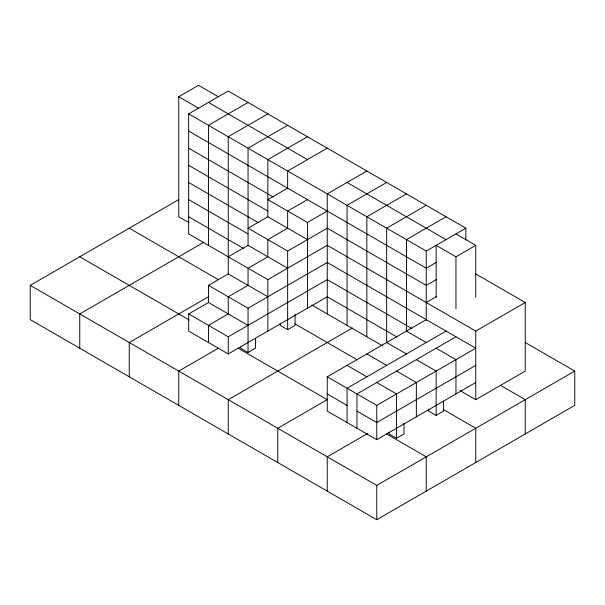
<?xml version="1.0" encoding="UTF-8"?>
<svg xmlns="http://www.w3.org/2000/svg" width="605" height="605" viewBox="0 0 605 605"><rect width="100%" height="100%" fill="white"/><g stroke="black" fill="none" stroke-linecap="round" stroke-linejoin="round"><path stroke-width="0.91" d="M189.047 222.708L178.747 216.764L178.747 96.732L198.553 85.305L218.352 96.732M460.329 390.769L475.749 399.671L525.253 371.092L525.253 302.5L475.749 331.079L327.252 245.343L267.849 279.639L188.647 233.916L188.647 113.884L228.251 91.015L465.85 228.191L465.85 239.928M248.05 102.449L208.453 125.311L208.453 245.343M267.849 113.884L228.251 136.745L228.251 273.921L267.849 296.783M287.647 125.311L248.05 148.172L248.05 245.645M525.253 342.513L574.75 371.092L574.75 405.38L376.749 519.695L30.25 319.652L30.25 285.356L178.747 199.62M307.453 136.745L267.849 159.607L267.849 216.764L307.453 239.625M327.252 148.172L287.647 171.041L287.647 188.994M287.647 188.185L267.849 199.62L307.453 222.481L327.252 211.047M203.908 242.25L79.747 313.935L79.747 348.23M267.849 216.764L248.05 228.198L287.647 251.06L327.252 228.198L426.253 285.356L436.545 279.404M307.453 199.62L287.647 211.047L287.647 228.198L267.849 239.625L267.849 256.777L248.05 268.204L248.05 285.356L228.251 296.783L228.251 313.935L208.453 325.361L208.453 342.513M366.849 171.041L327.252 193.902L327.252 313.935M228.251 256.777L248.05 245.343L287.647 268.204M248.05 325.361L208.453 302.5L208.453 285.356L228.251 273.921M386.648 182.468L347.051 205.329L347.051 325.361M208.778 296.601L129.251 342.513L129.251 376.809M396.948 337.023L327.252 296.783L228.251 353.94L188.647 331.079L188.647 313.935L208.453 302.5M406.447 193.902L366.849 216.764L366.849 336.796M208.453 285.356L248.05 308.217L327.252 262.487L475.749 348.223L376.749 405.38L327.252 376.802L327.252 411.098L376.749 439.676L475.749 382.519M426.253 205.329L386.648 228.191L386.648 342.808M188.647 313.935L228.251 336.796L327.252 279.639L411.997 328.56M446.051 216.764L406.447 239.625L406.447 331.684M218.511 348.132L178.747 371.092L178.747 405.38M240.624 346.423L240.624 348.223L248.05 352.511L255.476 348.223L255.476 338.301M280.228 323.562L280.228 325.361L287.647 329.649L295.074 325.361L295.074 314.532M188.647 113.884L426.253 251.06L465.85 228.191M436.545 262.26L426.253 268.204L188.647 131.028M436.152 297.327L436.152 245.343L455.951 256.77L475.749 245.343L475.749 297.327M352.405 327.986L228.251 399.671L228.251 433.959M426.253 302.5L436.802 296.412M327.252 376.802L426.253 319.644M446.051 331.079L347.051 388.236L347.051 422.532M455.951 336.796L356.95 393.953L356.95 428.249M475.749 365.375L376.749 422.532L356.95 411.098M367.825 433.399L327.252 456.828L327.252 491.116M389.128 432.159L389.128 433.959L396.547 438.247L403.974 433.959L403.974 423.129M428.726 409.298L428.726 411.098L436.152 415.385L443.578 411.098L443.578 401.175M30.25 285.356L376.749 485.407L574.75 371.092M455.951 233.908L475.749 245.343M208.453 102.449L307.453 159.607M347.051 182.468L446.051 239.625M178.747 96.732L198.553 108.166M475.749 273.921L525.253 302.5M188.647 148.172L273.392 197.101M188.647 165.324L267.849 211.047M188.647 182.468L258.343 222.708M188.647 199.62L248.05 233.908M406.447 331.079L426.253 342.513M436.152 348.223L455.951 359.657L455.951 393.953M500.093 385.143L525.253 399.671L525.253 433.959M188.647 216.764L243.301 248.315M386.648 342.513L406.447 353.94M416.353 359.657L436.152 371.092L436.152 415.385M311.832 305.033L382.693 345.939M366.849 353.94L386.648 365.375M396.547 371.092L416.353 382.519L416.353 416.815M129.251 228.198L218.511 279.729M294.794 323.773L357.275 359.846M443.291 409.509L475.749 428.249L475.749 462.538M347.051 365.375L366.849 376.802M376.749 382.519L396.547 393.953L396.547 438.247M327.252 393.953L347.051 405.38M79.747 256.777L189.297 320.022M237.984 348.132L327.252 399.671L277.748 428.249L277.748 462.538M386.489 433.868L426.253 456.828L426.253 491.116M475.749 331.079L475.749 399.671M455.951 256.77L455.951 308.754M426.253 251.06L426.253 320.355M376.749 405.38L376.749 439.676M376.749 485.407L376.749 519.695M307.453 222.481L307.453 308.217M287.647 251.06L287.647 329.649M267.849 279.639L267.849 331.079M248.05 308.217L248.05 352.511M228.251 336.796L228.251 353.94"/></g></svg>
